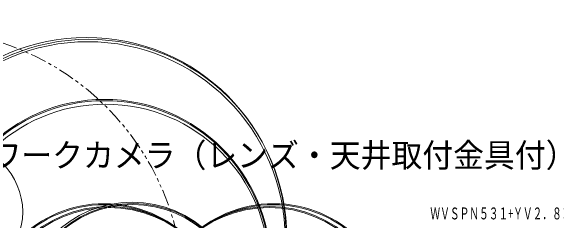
# Model space of a CAD drawing. Units: millimetres, scale not verified. Extents: x -65 to 105, y -57 to 178.
# Drawn here: x -21.6 to 45.6, y 46.8 to 72.6 of the extents above; entities that cross this region are included whole.
import ezdxf
from ezdxf.enums import TextEntityAlignment as Align

# ---------------------------------------------------------------- set-up
doc = ezdxf.new("R2010")
doc.units = ezdxf.units.MM
doc.header["$LTSCALE"] = 0.125
doc.linetypes.add('USER2', pattern=[31.75, 15.875, -3.175, 3.175, -3.175, 3.175, -3.175])
doc.layers.add('0-0_0', color=1, linetype='USER2', lineweight=18)
doc.layers.add('0-4_GAIKEI', color=1, linetype='Continuous', lineweight=18)
doc.layers.add('0-1_MOJI1', color=7, linetype='Continuous')
doc.layers.add('0-3_TOUROKU', color=7, linetype='Continuous')
doc.styles.add('ＭＳ ゴシック', font='')
doc.styles.get('ＭＳ ゴシック').set_extended_font_data('MS Gothic')

msp = doc.modelspace()

# ---------------------------------------------------------------- linework, layer by layer
at = {"layer": '0-0_0'}
for centre, radius in [((28.5193, 101.9311), 76.0771), ((-32.7023, 37.8868), 32.3824)]:
    msp.add_circle(centre, radius, dxfattribs=at)
at = {"layer": '0-4_GAIKEI'}
for centre, radius in [((-12.249, 44.7613), 24.5872), ((-12.0131, 44.6801), 24.4343), ((-12.0941, 44.5251), 24.2974), ((-10.0542, 41.2375), 20.4739), ((-10.0421, 41.1777), 20.3791), ((-9.9201, 40.9839), 20.1426), ((-28.5333, 47.8533), 8.4165), ((-6.6366, 35.3852), 13.6597), ((-10.0706, 33.9267), 14.9398), ((-10.0213, 33.8787), 14.8664), ((-9.5531, 33.9419), 14.5879), ((-9.504, 33.8944), 14.515), ((-6.5143, 35.3155), 13.5747), ((-6.5551, 35.2552), 13.4988), ((10.2908, 33.9419), 14.5879), ((10.2417, 33.8944), 14.515), ((10.8083, 33.9267), 14.9398), ((10.759, 33.8787), 14.8664)]:
    msp.add_circle(centre, radius, dxfattribs=at)

# ---------------------------------------------------------------- texts
at = {"layer": '0-1_MOJI1', "style": 'ＭＳ ゴシック', "width": 0.95}
msp.add_text('ネットワークカメラ（レンズ・天井取付金具付）', height=2.933, dxfattribs=at).set_placement((-35.4976, 52.4933), align=Align.BOTTOM_LEFT)
at = {"layer": '0-3_TOUROKU', "style": 'ＭＳ ゴシック', "width": 0.6}
msp.add_text('ＷＶＳＰＮ５３１+ＹＶ２．８×２．８ＳＡＳＡ２', height=1.466, dxfattribs=at).set_placement((30.1024, 46.4933), align=Align.BOTTOM_LEFT)

doc.saveas('drawing.dxf')
